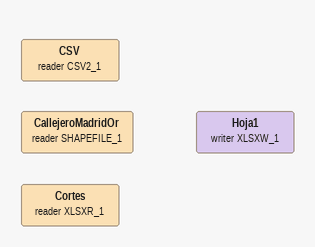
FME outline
CSV (reader CSV2_1)
CallejeroMadridOr (reader SHAPEFILE_1)
Cortes (reader XLSXR_1)
Hoja1 (writer XLSXW_1)
